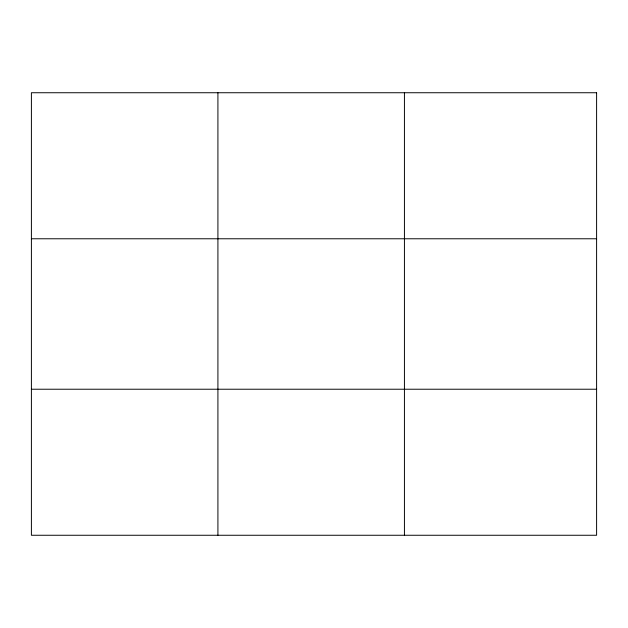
<?xml version="1.0" encoding="UTF-8"?>
<svg xmlns="http://www.w3.org/2000/svg" width="628" height="628" viewBox="0 0 628 628"><rect width="100%" height="100%" fill="white"/><g stroke="black" fill="none" stroke-linecap="round" stroke-linejoin="round"><path stroke-width="0.94" d="M217.916 92.74L217.916 535.26M404.432 92.74L404.432 535.26M31.4 238.773L596.6 238.773M31.4 389.227L596.6 389.227M596.6 92.74L596.6 535.26L31.4 535.26L31.4 92.74L596.6 92.74"/></g></svg>
